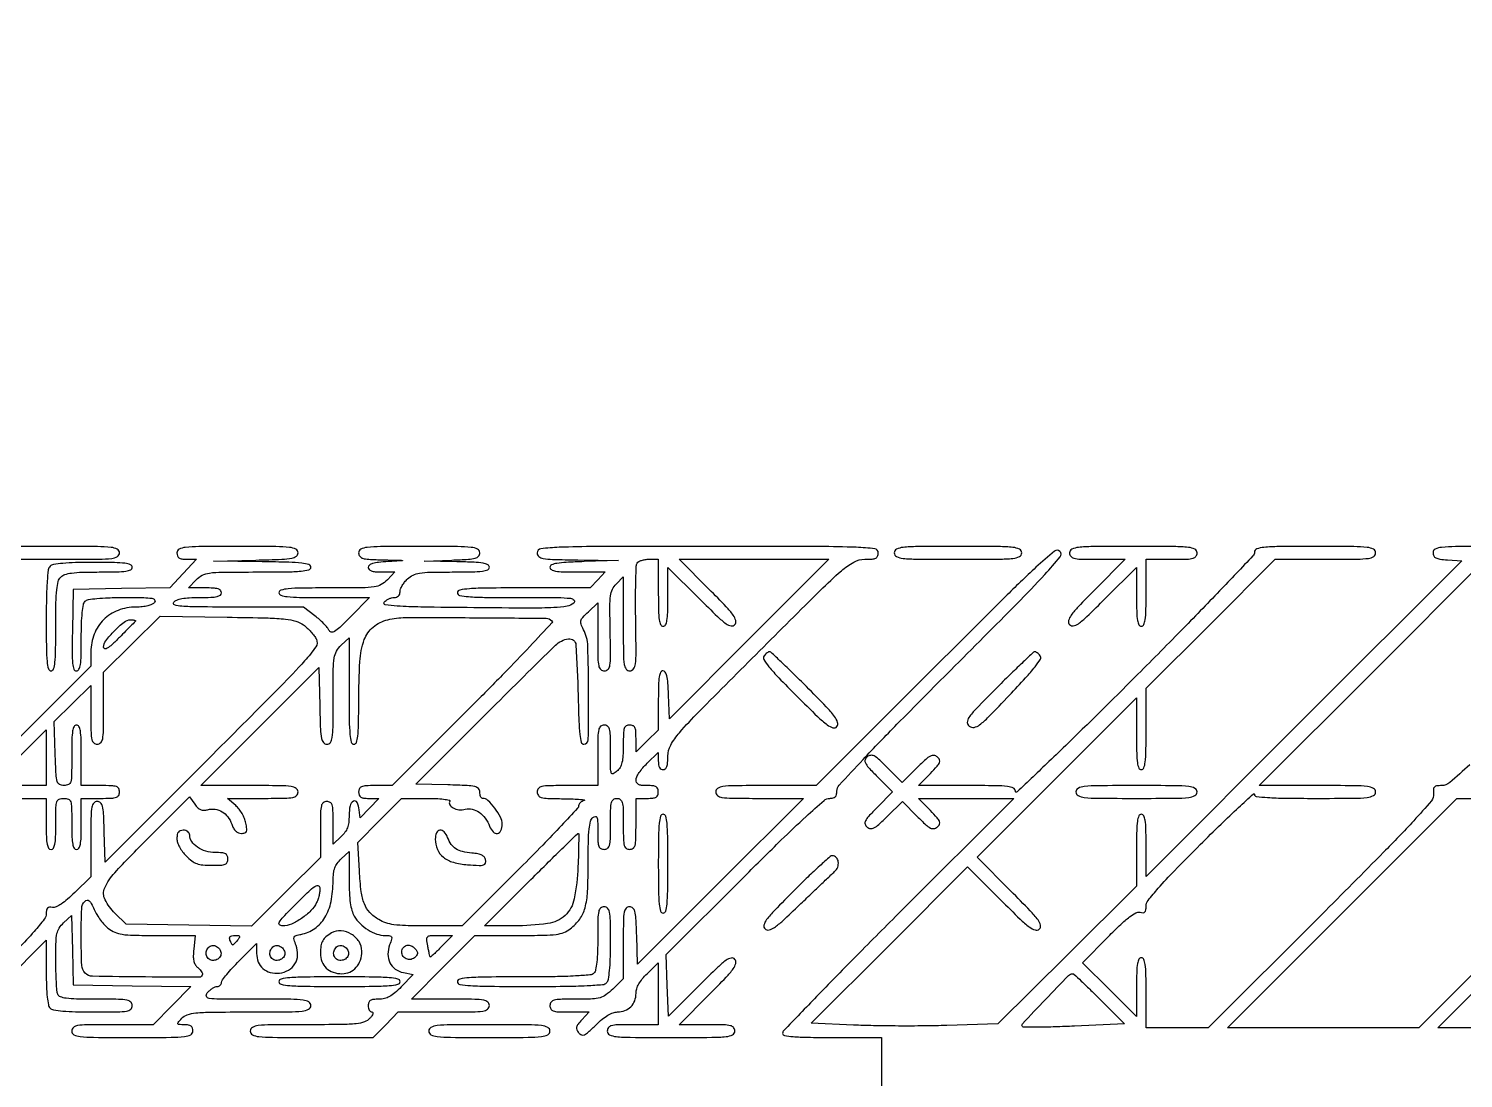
# Model space of a CAD drawing. Extents: x 0 to 1066, y 0 to 761.
# Drawn here: x 342.16 to 380.23, y 283.09 to 310.94 of the extents above; entities that cross this region are included whole.
import ezdxf

# ---------------------------------------------------------------- set-up
doc = ezdxf.new("R2010")
doc.units = 0
doc.header["$MEASUREMENT"] = 0

msp = doc.modelspace()

# ---------------------------------------------------------------- linework, layer by layer
for points in [[(183.390323, 95.266879, 0.000001), (192.989143, 95.254457, 0.000118)], [(352.558836, 95.240684, -0.000004), (375.624384, 95.211821, -0.198594)], [(479.458836, 95.240684, -0.000004), (502.524384, 95.211821, -0.198594)], [(733.258836, 95.240684, -0.000004), (756.324384, 95.211821, -0.198594)], [(289.192229, 95.24091, -0.000004), (312.172908, 95.212432, -0.198597)], [(393.551703, 95.267421, -0.000028), (416.092229, 95.24091, -0.000004), (439.072908, 95.212432, -0.198597)], [(542.992229, 95.24091, -0.000004), (565.972908, 95.212432, -0.198597)], [(606.442229, 95.24091, -0.000004), (629.422908, 95.212432, -0.198597)], [(669.892229, 95.24091, -0.000004), (692.872908, 95.212432, -0.198597)], [(375.823742, 112.056445, -0.000003), (375.794083, 98.149601, -0.198357)], [(346.563902, 371.425418, 0.00004), (306.862038, 371.429101, 0.000546)], [(385.374656, 281.053576, 0.000057), (417.31065, 281.062285)], [(151.90136, 126.727696, 0.000007), (163.955628, 114.675766, 0.000012), (174.108223, 104.525945)], [(247.69479, 97.969724, -0.000011), (217.15153, 97.968336, -0.000022), (186.984277, 97.968962, -0.015973)], [(341.528498, 285.650679), (342.63, 286.749259), (342.63, 285.900249, 0.008404), (342.636241, 285.528952, 0.018198), (342.656208, 285.244209, 0.019064), (342.686645, 285.035077, 0.151838), (342.73152, 284.94972, 0.159118), (342.823098, 284.903224, 0.016392), (343.066851, 284.873477, 0.015851), (343.406745, 284.854097, 0.006315), (343.87362, 284.8482, 0.002889), (344.522291, 284.851948, 0.037426), (344.762978, 284.872789, 0.140421), (344.871879, 284.924086, 0.216168), (344.9142, 285.0174, 0.20511), (344.874417, 285.110299, 0.148018), (344.772569, 285.161737, 0.040258), (344.547838, 285.182766, 0.003208), (343.950351, 285.1866, -0.004694), (343.429152, 285.191493, -0.028078), (343.158429, 285.211813, -0.058774), (343.004821, 285.250786, -0.212751), (342.935151, 285.320419, -0.071664), (342.914933, 285.40944, -0.006058), (342.898884, 285.644651, -0.007942), (342.887549, 285.926994, -0.006061), (342.8838, 286.236272, -0.006249), (342.889672, 286.706096, -0.046304), (342.915887, 286.928109, -0.090612), (342.976338, 287.074834, -0.061344), (343.092317, 287.214197), (343.300833, 287.410089), (343.324967, 286.488694), (343.3491, 285.5673), (344.9096, 285.544178), (346.4701, 285.521055), (345.969748, 285.015428), (345.469397, 284.5098), (344.388098, 284.5098, 0.002743), (343.712262, 284.506092, 0.036077), (343.463112, 284.48534, 0.136497), (343.350432, 284.434134, 0.221767), (343.3068, 284.3406, 0.279234), (343.365189, 284.244201, 0.094461), (343.528875, 284.194776, 0.024577), (343.887209, 284.174784, 0.001648), (344.9142, 284.1714, 0.001648), (345.941191, 284.174784, 0.024577), (346.299525, 284.194776, 0.094461), (346.463211, 284.244201, 0.279234), (346.5216, 284.3406, 0.077306), (346.509106, 284.420926, 0.155377), (346.472374, 284.472718, 0.122462), (346.405332, 284.501213, 0.039568), (346.296988, 284.5098, -0.009647), (346.151704, 284.512603, -0.290928), (346.122973, 284.532464, -0.28175), (346.128247, 284.567479, -0.0092), (346.2255, 284.679, -0.129175), (346.372132, 284.774714, -0.05684), (346.600578, 284.822885, -0.021494), (347.012784, 284.844041, -0.002075), (348.015212, 284.8482, 0.001611), (349.061691, 284.851573, 0.024148), (349.426076, 284.871537, 0.0926), (349.592704, 284.920842, 0.281725), (349.6518, 285.0174, 0.264795), (349.597384, 285.112947, 0.105216), (349.449236, 285.162984, 0.02715), (349.123274, 285.183146, 0.001872), (348.200488, 285.1866, -0.001355), (347.229295, 285.189232, -0.031056), (346.951952, 285.207984, -0.289243), (346.882968, 285.265236, -0.26884), (346.9023, 285.3558, -0.033439), (346.969291, 285.420549, -0.034148), (347.043869, 285.475298, -0.036283), (347.114954, 285.513438, -0.105367), (347.169212, 285.525, 0.094408), (347.212646, 285.533275, 0.096736), (347.249575, 285.556913, 0.098957), (347.274294, 285.592186, 0.10387), (347.283, 285.63364, -0.161273), (347.304074, 285.697277, -0.011654), (347.419682, 285.845351, -0.015378), (347.570058, 286.017863, -0.010987), (347.7483, 286.2018), (348.2136, 286.66132), (348.2136, 286.402372, 0.093857), (348.257103, 286.172664, 0.120858), (348.380632, 285.997745, 0.117714), (348.573955, 285.896849, 0.085981), (348.816397, 285.8786, 0.10696), (349.058878, 285.956144, 0.12711), (349.230025, 286.123934, 0.125107), (349.300136, 286.355897, 0.10173), (349.259115, 286.613094, -0.018712), (349.20842, 286.764295, -0.177997), (349.212858, 286.831213, -0.213704), (349.259078, 286.872677, -0.028189), (349.38964, 286.906538, 0.104158), (349.753974, 287.062712, 0.104333), (350.024118, 287.352488, 0.08617), (350.188687, 287.776132, 0.049386), (350.243528, 288.323203, -0.025483), (350.254086, 288.525374, -0.061092), (350.28754, 288.671433, -0.071241), (350.351366, 288.791258, -0.046266), (350.4555, 288.909), (350.667, 289.107694), (350.667, 288.36575, 0.010387), (350.674471, 288.00617, 0.02482), (350.698771, 287.740385, 0.033518), (350.741029, 287.53998, 0.064774), (350.805367, 287.38957, 0.065859), (350.959788, 287.192679, 0.054157), (351.169987, 287.027524, 0.055765), (351.402933, 286.916047, 0.083928), (351.624454, 286.8786, -0.027043), (351.749623, 286.871825, -0.259604), (351.791636, 286.842076, -0.189707), (351.795841, 286.783539, -0.014418), (351.743155, 286.630763, 0.089189), (351.696883, 286.380764, 0.117036), (351.749167, 286.155335, 0.123245), (351.894008, 285.98551, 0.105888), (352.10999, 285.892052), (352.37045, 285.83996), (352.051456, 285.51328, -0.021738), (351.882053, 285.354248, -0.052629), (351.741059, 285.256708, -0.066651), (351.604906, 285.204379, -0.058524), (351.453531, 285.1866, 0.025353), (351.310341, 285.179335, 0.111425), (351.230616, 285.15262, 0.173301), (351.188978, 285.101376, 0.084991), (351.1746, 285.0174, 0.055806), (351.181846, 284.952678, 0.075321), (351.203303, 284.897902, 0.094655), (351.235033, 284.861169, 0.16898), (351.272312, 284.8482, -0.292217), (351.295986, 284.833073, -0.189749), (351.297949, 284.799582, -0.076475), (351.270543, 284.745516, -0.02845), (351.2169, 284.679, -0.124476), (351.074196, 284.583957, -0.059688), (350.858002, 284.535466, -0.023022), (350.472275, 284.514086, -0.002334), (349.554088, 284.5098, 0.001781), (348.592331, 284.506374, 0.026127), (348.254261, 284.48628, 0.101032), (348.10034, 284.436466, 0.270423), (348.0444, 284.3406, 0.281383), (348.103398, 284.244064, 0.092856), (348.269616, 284.194742, 0.024207), (348.633161, 284.174774, 0.001616), (349.676931, 284.1714), (351.309461, 284.1714), (351.6399, 284.5098), (351.970339, 284.8482), (353.179869, 284.8482, 0.002365), (353.941273, 284.851801, 0.032393), (354.217059, 284.872309, 0.124726), (354.341803, 284.923172, 0.238226), (354.3894, 285.0174, 0.215353), (354.347269, 285.110683, 0.140988), (354.238905, 285.161992, 0.037627), (353.999427, 285.182846, 0.002911), (353.354637, 285.1866), (352.319874, 285.1866), (353.1627, 286.0326), (354.005526, 286.8786), (355.158954, 286.8786, 0.003859), (355.837475, 286.883837, 0.028025), (356.162504, 286.907108, 0.059906), (356.367056, 286.958724, 0.075058), (356.536981, 287.05527, 0.068506), (356.78681, 287.314215, 0.091829), (356.927689, 287.6077, 0.054962), (356.994718, 288.037862, 0.011192), (357.012, 288.80984, -0.004683), (357.017309, 289.376751, -0.021683), (357.037641, 289.703786, -0.036485), (357.07423, 289.906719, -0.157982), (357.1389, 290.0088, -0.138007), (357.203416, 290.037491, -0.360739), (357.24369, 290.012895, -0.076211), (357.262295, 289.909473, -0.006466), (357.2658, 289.638459, 0.009431), (357.270941, 289.36594, 0.076155), (357.294473, 289.243407, 0.189645), (357.345673, 289.184629, 0.120417), (357.435, 289.1628, 0.157888), (357.526216, 289.19234, 0.176663), (357.577763, 289.26855, 0.055952), (357.599853, 289.433422, 0.005351), (357.6042, 289.8396, -0.005351), (357.608547, 290.245778, -0.055952), (357.630638, 290.41065, -0.176663), (357.682184, 290.48686, -0.157888), (357.7734, 290.5164, -0.157888), (357.864616, 290.48686, -0.176663), (357.916163, 290.41065, -0.055952), (357.938253, 290.245778, -0.005351), (357.9426, 289.8396, 0.005351), (357.946947, 289.433422, 0.055952), (357.969038, 289.26855, 0.176663), (358.020584, 289.19234, 0.157888), (358.1118, 289.1628, 0.157888), (358.203016, 289.19234, 0.176663), (358.254563, 289.26855, 0.055952), (358.276653, 289.433422, 0.005351), (358.281, 289.8396), (358.281, 290.5164), (358.5771, 290.5164, 0.022514), (358.731434, 290.523353, 0.10769), (358.815038, 290.549636, 0.177212), (358.858201, 290.600792, 0.087745), (358.8732, 290.6856, 0.087745), (358.858201, 290.770408, 0.177212), (358.815038, 290.821564, 0.10769), (358.731434, 290.847847, 0.022514), (358.5771, 290.8548, -0.023376), (358.429045, 290.861726, -0.095889), (358.343188, 290.88685, -0.164219), (358.297575, 290.933947, -0.111421), (358.281, 291.007404, -0.120197), (358.299854, 291.084699, -0.028577), (358.367979, 291.199485, -0.027769), (358.46376, 291.325926, -0.024306), (358.5771, 291.447), (358.8732, 291.733991), (358.8732, 291.505896, 0.040922), (358.881191, 291.408416, 0.086239), (358.906117, 291.336966, 0.122416), (358.946575, 291.293652, 0.144966), (359.0001, 291.2778, 0.182808), (359.058593, 291.299925, 0.127874), (359.098397, 291.358966, 0.066536), (359.120709, 291.465776, 0.018268), (359.127, 291.637897, -0.12674), (359.201553, 291.92729, -0.05318), (359.433862, 292.259298, -0.016226), (359.951536, 292.815831, -0.000983), (361.559788, 294.429697, -0.000987), (363.172205, 296.035047, -0.016166), (363.730145, 296.553675, -0.052733), (364.062787, 296.786759, -0.127136), (364.351588, 296.8614, 0.01556), (364.547077, 296.867485, 0.094829), (364.644573, 296.892518, 0.18639), (364.69326, 296.943555, 0.098637), (364.7106, 297.0306, 0.379306), (364.614547, 297.139, 0.020821), (364.123688, 297.177859, 0.008841), (363.16078, 297.196817, 0.000501), (360.1845, 297.1998, 0.000501), (357.20822, 297.196817, 0.008841), (356.245313, 297.177859, 0.020821), (355.754453, 297.139, 0.379306), (355.6584, 297.0306, 0.222067), (355.702313, 296.936602, 0.131985), (355.816627, 296.883584, 0.035952), (356.067791, 296.8584, 0.002852), (356.73705, 296.843433), (357.8157, 296.825465), (356.90625, 296.79827, 0.005125), (356.43105, 296.779184, 0.028605), (356.17766, 296.751817, 0.060044), (356.039175, 296.711285, 0.300082), (355.9968, 296.647038, 0.276445), (356.033884, 296.585091, 0.081308), (356.14308, 296.547725, 0.035475), (356.347831, 296.5279, 0.0064), (356.730647, 296.523), (357.464494, 296.523), (357.2658, 296.3115), (357.067106, 296.1), (355.305253, 296.1, 0.002083), (354.32087, 296.095898, 0.015894), (353.858192, 296.077327, 0.029213), (353.601814, 296.043727, 0.359958), (353.5434, 295.9731, 0.353972), (353.600024, 295.903138, 0.033033), (353.835583, 295.869, 0.017183), (354.264034, 295.850345, 0.002288), (355.1696, 295.8462, -0.001386), (356.204682, 295.843331, -0.023895), (356.542611, 295.825295, -0.201357), (356.635481, 295.77474, -0.39939), (356.62895, 295.69815, -0.142604), (356.451229, 295.613946, -0.028179), (356.096857, 295.577378, -0.012777), (355.462485, 295.564099, -0.001347), (353.980258, 295.574945, -0.001314), (352.567419, 295.592802, -0.011718), (351.946478, 295.616845, -0.025439), (351.626732, 295.653132, -0.579103), (351.600667, 295.722995, -0.065013), (351.651474, 295.77016, -0.044401), (351.719541, 295.810009, -0.044454), (351.793445, 295.837158, -0.065895), (351.861759, 295.8462, 0.081719), (351.927038, 295.856941, 0.111773), (351.977699, 295.887916, 0.113732), (352.0095, 295.937214, 0.086822), (352.0206, 296.000653, -0.093821), (352.034267, 296.072846, -0.037607), (352.078117, 296.16377, -0.035541), (352.141477, 296.257263, -0.037508), (352.216403, 296.339053, -0.077511), (352.363946, 296.439879, -0.0728), (352.538375, 296.493726, -0.03397), (352.815445, 296.517658, -0.004563), (353.400803, 296.523, 0.004214), (353.93612, 296.527511, 0.02771), (354.203484, 296.546865, 0.064426), (354.344965, 296.583948, 0.305446), (354.3894, 296.6499, 0.288797), (354.348158, 296.715348, 0.070445), (354.220826, 296.755513, 0.031005), (353.981981, 296.780177, 0.005213), (353.52225, 296.794197), (352.6551, 296.811593), (353.39535, 296.83979, 0.005141), (353.832742, 296.860957, 0.049491), (354.016487, 296.890146, 0.152943), (354.102422, 296.94402, 0.178688), (354.1356, 297.033894, 0.285568), (354.076929, 297.128243, 0.089056), (353.909536, 297.176467, 0.024032), (353.546741, 297.196367, 0.001685), (352.5282, 297.1998, 0.001648), (351.501209, 297.196416, 0.024577), (351.142875, 297.176424, 0.094461), (350.979189, 297.126999, 0.279234), (350.9208, 297.0306, 0.156247), (350.950029, 296.939348, 0.170396), (351.025944, 296.88592, 0.056874), (351.188563, 296.859327, 0.005903), (351.57645, 296.845099, -0.000205), (352.046179, 296.833228, -0.081284), (352.078824, 296.827021, -0.814123), (352.077841, 296.820331, -0.000393), (351.70335, 296.798762, 0.011433), (351.447394, 296.778343, 0.044784), (351.291941, 296.748126, 0.087667), (351.204796, 296.705342, 0.239299), (351.1746, 296.645863, 0.191782), (351.196794, 296.59013, 0.120088), (351.256542, 296.551508, 0.064515), (351.362482, 296.529375, 0.01928), (351.527747, 296.523), (351.880894, 296.523), (351.6822, 296.3115, -0.081511), (351.52151, 296.188339, -0.088879), (351.334558, 296.12763, -0.031784), (351.01453, 296.104177, -0.002401), (350.144653, 296.1, 0.002887), (349.406004, 296.095735, 0.020741), (349.050092, 296.076845, 0.043791), (348.857833, 296.041457, 0.337294), (348.8058, 295.9731, 0.326818), (348.855189, 295.90561, 0.05059), (349.027434, 295.869581, 0.022989), (349.348998, 295.850543, 0.003292), (350.008702, 295.8462), (351.211603, 295.8462), (350.706869, 295.336143, -0.005952), (350.42007, 295.053139, -0.051916), (350.279251, 294.943148, -0.191734), (350.194531, 294.927689, -0.239266), (350.13256, 294.976593, 0.066664), (350.086048, 295.049777, 0.018306), (349.994176, 295.15123, 0.018161), (349.880578, 295.25963, 0.018042), (349.759169, 295.35975), (349.455354, 295.5924), (347.682018, 295.5924, -0.001738), (346.655866, 295.595966, -0.017247), (346.225602, 295.613807, -0.058466), (346.033892, 295.65122, -0.531459), (346.014, 295.7193, -0.126645), (346.095046, 295.777912, -0.047926), (346.230436, 295.816609, -0.033256), (346.425427, 295.839355, -0.01241), (346.701159, 295.8462, 0.008674), (347.000848, 295.851399, 0.045042), (347.164876, 295.871963, 0.10461), (347.251472, 295.910967, 0.239195), (347.283, 295.9731, 0.204243), (347.257391, 296.033177, 0.121277), (347.188892, 296.072719, 0.057275), (347.061882, 296.094225, 0.013328), (346.845253, 296.1), (346.407506, 296.1), (346.6062, 296.3115, -0.084606), (346.769528, 296.435096, -0.087557), (346.962664, 296.495755, -0.030249), (347.297511, 296.518954, -0.002173), (348.228347, 296.523, 0.002681), (349.016133, 296.527224, 0.01955), (349.393408, 296.546036, 0.040174), (349.598287, 296.58104, 0.34288), (349.6518, 296.6499, 0.33188), (349.600678, 296.718436, 0.044234), (349.412546, 296.756693, 0.021358), (349.066398, 296.780788, 0.003117), (348.36165, 296.795274), (347.0715, 296.813748), (348.19245, 296.84003, 0.002792), (348.883383, 296.860089, 0.033993), (349.146734, 296.887195, 0.12182), (349.267651, 296.940177, 0.232925), (349.3134, 297.033056, 0.283959), (349.254796, 297.127926, 0.090427), (349.088366, 297.176456, 0.02417), (348.726716, 297.196379, 0.001676), (347.706, 297.1998, 0.001648), (346.679009, 297.196416, 0.024577), (346.320675, 297.176424, 0.094461), (346.156989, 297.126999, 0.279234), (346.0986, 297.0306, 0.081883), (346.112253, 296.947791, 0.167633), (346.152057, 296.896396, 0.115851), (346.227086, 296.869096, 0.029582), (346.357058, 296.8614), (346.615516, 296.8614), (346.260701, 296.48284), (345.905886, 296.10428), (344.627493, 296.08099), (343.3491, 296.0577), (343.325422, 294.97905, 0.003511), (343.31645, 294.378016, 0.026414), (343.329217, 294.093945, 0.06624), (343.363616, 293.94704, 0.311664), (343.431172, 293.9004, 0.284297), (343.497771, 293.941597, 0.079011), (343.536309, 294.063944, 0.032013), (343.556008, 294.299463, 0.004861), (343.5606, 294.77178, -0.008097), (343.566794, 295.154209, -0.017898), (343.586678, 295.445401, -0.018744), (343.617028, 295.658523, -0.152787), (343.66212, 295.74468, -0.154912), (343.750077, 295.79025, -0.017994), (343.972651, 295.820403, -0.017218), (344.279014, 295.84011, -0.007451), (344.687679, 295.8462, -0.003322), (345.219868, 295.842664, -0.035136), (345.436151, 295.824556, -0.191281), (345.507404, 295.782638, -0.351981), (345.5064, 295.7193, -0.111515), (345.437208, 295.666046, -0.04571), (345.324938, 295.626017, -0.03806), (345.180164, 295.600412, -0.024391), (345.009591, 295.591843, 0.090966), (344.537626, 295.504566, 0.104551), (344.15311, 295.256672, 0.105062), (343.903116, 294.875483, 0.092674), (343.814957, 294.407719), (343.8144, 294.026738), (339.055372, 289.268269, -0.000636)], [(341.572065, 296.8614), (343.073933, 296.8614, 0.001793), (344.030468, 296.86483, 0.02626), (344.366917, 296.884933, 0.101581), (344.520062, 296.934776, 0.269686), (344.5758, 297.0306, 0.281081), (344.516887, 297.127117, 0.093081), (344.351028, 297.176453, 0.024258), (343.988221, 297.196424, 0.001621), (342.946827, 297.1998), (341.317854, 297.1998)], [(362.425596, 281.084063, 0.000042), (371.51622, 281.065802, 0.000521)], [(381.0384, 297.1998, 0.001701), (380.023376, 297.196346, 0.023809), (379.658735, 297.176485, 0.086871), (379.489771, 297.128751, 0.288139), (379.431, 297.035235, 0.115751), (379.450688, 296.95133, 0.163279), (379.50454, 296.897398, 0.083171), (379.610745, 296.864954, 0.015775), (379.812852, 296.844885), (380.194703, 296.8191), (376.005852, 292.63172), (371.817, 288.444341), (371.817, 289.26887, 0.005342), (371.812297, 289.709038, 0.032847), (371.792595, 289.934828, 0.0783), (371.754698, 290.053549, 0.283641), (371.6901, 290.0934, 0.30111), (371.624431, 290.04991, 0.067212), (371.587168, 289.913505, 0.0287), (371.567748, 289.655288, 0.004421), (371.5632, 289.140929), (371.5632, 288.188458), (369.72315, 286.358748), (367.8831, 284.529037), (366.5295, 284.488668, -0.005153), (365.929465, 284.476961, -0.003465), (365.243895, 284.475403, -0.00349), (364.580254, 284.483126, -0.006901), (364.053773, 284.5002), (362.931646, 284.5521), (365.00509, 286.62372), (367.078534, 288.69534), (367.962187, 287.814695, 0.003741), (368.472058, 287.314105, 0.031118), (368.718298, 287.103942, 0.085803), (368.871127, 287.025711, 0.253919), (368.982953, 287.047844, 0.286633), (369.016259, 287.148425, 0.101387), (368.948681, 287.291744, 0.031889), (368.742982, 287.532787, 0.00341), (368.227006, 288.057476), (367.333946, 288.953315), (369.448573, 291.066673), (371.5632, 293.180031), (371.5632, 292.228915, 0.004429), (371.567749, 291.715343, 0.028739), (371.587172, 291.457469, 0.06732), (371.624442, 291.321254, 0.300942), (371.6901, 291.2778, 0.315345), (371.756732, 291.324464, 0.058033), (371.793364, 291.478854, 0.025494), (371.812569, 291.7692, 0.003768), (371.817, 292.357224), (371.817, 293.436648), (373.530906, 295.149024), (375.244811, 296.8614), (376.576506, 296.8614, 0.002088), (377.419444, 296.86492, 0.029515), (377.720588, 296.885237, 0.114423), (377.857053, 296.935706, 0.252337), (377.9082, 297.0306, 0.279234), (377.849811, 297.126999, 0.094461), (377.686125, 297.176424, 0.024577), (377.327791, 297.196416, 0.001648), (376.3008, 297.1998, 0.001927), (375.33301, 297.196071, 0.021037), (374.944178, 297.176701, 0.06116), (374.752485, 297.135039, 0.318723), (374.693334, 297.05175, -0.192172), (374.652988, 296.950782, -0.000717), (373.76543, 296.019396, -0.003537), (372.742276, 294.963844, -0.002162), (371.520834, 293.732131, -0.001957), (370.250005, 292.471556, -0.003978), (369.239269, 291.4925, -0.000994), (368.392683, 290.688611, -0.658154), (368.3484, 290.707681, 0.293734), (368.296494, 290.788413, 0.07869), (368.142349, 290.831231, 0.025925), (367.825773, 290.8509, 0.002554), (367.062231, 290.8548), (365.776061, 290.8548), (366.093227, 291.179607, 0.009491), (366.274059, 291.371969, 0.085313), (366.335817, 291.469321, 0.215269), (366.333707, 291.542178, 0.106662), (366.275403, 291.616447, 0.140369), (366.186139, 291.655648, 0.156176), (366.093746, 291.639317, 0.064231), (365.968846, 291.551446, 0.009112), (365.740754, 291.334829), (365.341094, 290.941179), (364.946536, 291.335738, 0.00903), (364.719928, 291.554305, 0.065624), (364.596983, 291.641747, 0.160658), (364.505402, 291.657332, 0.136512), (364.415515, 291.617043, 0.139618), (364.361563, 291.538288, 0.201391), (364.367751, 291.455142, 0.069218), (364.450328, 291.336981, 0.007413), (364.681996, 291.094695), (365.084939, 290.6856), (364.681996, 290.276505, 0.007498), (364.451408, 290.035266, 0.068537), (364.368308, 289.916613, 0.198858), (364.361503, 289.833323, 0.142705), (364.41442, 289.755066, 0.139459), (364.503904, 289.715577, 0.156899), (364.596261, 289.731697, 0.06445), (364.721019, 289.819409, 0.009081), (364.949446, 290.036371), (365.349106, 290.430021), (365.743664, 290.035462, 0.00906), (365.969945, 289.817236, 0.065405), (366.09303, 289.729637, 0.159946), (366.184643, 289.713844, 0.137412), (366.274308, 289.753845, 0.104065), (366.333674, 289.828672, 0.217206), (366.336261, 289.901438, 0.086144), (366.274912, 289.998406, 0.009385), (366.093227, 290.191593), (365.776061, 290.5164), (367.041081, 290.516072), (368.3061, 290.515743), (365.23935, 287.451764, 0.001653), (364.063601, 286.269285, 0.002684), (363.073458, 285.256047, 0.00041), (362.20247, 284.353639, 0.194099), (362.1726, 284.279592, 0.364497), (362.219453, 284.223861, 0.022591), (362.45009, 284.194295, 0.017001), (362.826105, 284.176111, 0.003581), (363.4839, 284.1714), (364.7952, 284.1714), (364.7952, 282.7332)], [(380.405333, 291.407081, -0.010347), (379.873035, 290.933995, -0.178325), (379.658042, 290.8548, 0.029368), (379.52763, 290.847133, 0.167947), (379.466115, 290.817401, 0.191365), (379.440543, 290.758502, 0.039951), (379.446096, 290.64386, -0.21205), (379.3881, 290.449265, -0.009807), (378.918557, 289.921592, -0.008378), (378.119597, 289.08692, -0.001233), (376.470447, 287.42906), (373.467594, 284.4252), (372.642297, 284.4252), (371.817, 284.4252), (371.817, 285.3558, 0.004556), (371.812429, 285.857472, 0.029335), (371.792966, 286.11015, 0.06897), (371.755593, 286.243499, 0.298365), (371.6901, 286.2864, 0.276802), (371.625897, 286.247908, 0.08256), (371.587788, 286.135136, 0.03455), (371.567969, 285.920475, 0.005748), (371.5632, 285.505718), (371.5632, 284.725036), (370.84405, 285.44045), (370.124899, 286.155865), (370.810799, 286.845346, -0.007737), (371.144746, 287.170807, -0.025942), (371.377337, 287.368785, -0.037843), (371.546957, 287.479348, -0.191747), (371.656849, 287.492946, 0.062029), (371.73555, 287.482507, 0.20027), (371.783414, 287.502032, 0.160994), (371.809619, 287.553759, 0.037432), (371.817, 287.652216, -0.167688), (371.869669, 287.804845, -0.014033), (372.140394, 288.13111, -0.012761), (372.566386, 288.591865, -0.003578), (373.2552, 289.2897, -0.003424), (373.806882, 289.83317, -0.006038), (374.270929, 290.273321, -0.00207), (374.663988, 290.634213, -0.651394), (374.6934, 290.621217, 0.379199), (374.74172, 290.566665, 0.013974), (375.038892, 290.538929, 0.013345), (375.50306, 290.521083, 0.002935), (376.3008, 290.5164, 0.001648), (377.327791, 290.519784, 0.024577), (377.686125, 290.539776, 0.094461), (377.849811, 290.589201, 0.279234), (377.9082, 290.6856, 0.273557), (377.851399, 290.781651, 0.098698), (377.694112, 290.831332, 0.025569), (377.349029, 290.851389, 0.001733), (376.364697, 290.8548), (374.821194, 290.8548), (377.8236, 293.8581), (380.826006, 296.8614)], [(341.9955, 290.5164), (342.63, 290.5164), (342.63, 289.8396, 0.006994), (342.63496, 289.485, 0.039364), (342.655116, 289.29675, 0.093584), (342.69371, 289.197823, 0.258593), (342.7569, 289.1628, 0.258593), (342.82009, 289.197823, 0.093584), (342.858684, 289.29675, 0.039364), (342.87884, 289.485, 0.006994), (342.8838, 289.8396, -0.004478), (342.887748, 290.280391, -0.071364), (342.911559, 290.42757, -0.227396), (342.972747, 290.493241, -0.093656), (343.0953, 290.5164, -0.093656), (343.217853, 290.493241, -0.227396), (343.279041, 290.42757, -0.071364), (343.302852, 290.280391, -0.004478), (343.3068, 289.8396, 0.006994), (343.31176, 289.485, 0.039364), (343.331916, 289.29675, 0.093584), (343.37051, 289.197823, 0.258593), (343.4337, 289.1628, 0.258593), (343.49689, 289.197823, 0.093584), (343.535484, 289.29675, 0.039364), (343.55564, 289.485, 0.006994), (343.5606, 289.8396), (343.5606, 290.5164), (344.0682, 290.5164, 0.008455), (344.361898, 290.521367, 0.072107), (344.4912, 290.5446, 0.188641), (344.552732, 290.595868, 0.12648), (344.5758, 290.6856, 0.12648), (344.552732, 290.775332, 0.188641), (344.4912, 290.8266, 0.072107), (344.361898, 290.849833, 0.008455), (344.0682, 290.8548), (343.5606, 290.8548), (343.5606, 291.6585, 0.005528), (343.555867, 292.086595, 0.033635), (343.536111, 292.3071, 0.080293), (343.498112, 292.422987, 0.280451), (343.4337, 292.4622, 0.280451), (343.369288, 292.422987, 0.080293), (343.331289, 292.3071, 0.033635), (343.311533, 292.086595, 0.005528), (343.3068, 291.6585, -0.003484), (343.303121, 291.130438, -0.059279), (343.280232, 290.958513, -0.216713), (343.219423, 290.882945, -0.117124), (343.100919, 290.8548, -0.126032), (342.982198, 290.885208, -0.203175), (342.918481, 290.965895, -0.05564), (342.889534, 291.149514, -0.003417), (342.868269, 291.70359), (342.8415, 292.55238), (343.32795, 293.033392), (343.8144, 293.514403), (343.8144, 292.734502, 0.004332), (343.818514, 292.259652, 0.049117), (343.840139, 292.073238, 0.166711), (343.891732, 291.987947, 0.175878), (343.9836, 291.9546, 0.20357), (344.076443, 291.994034, 0.149058), (344.127897, 292.094939, 0.040671), (344.148954, 292.31752, 0.003256), (344.1528, 292.908114), (344.1528, 293.861628), (344.901023, 294.606384), (345.649246, 295.351141), (347.433059, 295.32372, -0.002074), (348.515613, 295.302588, -0.019313), (348.981942, 295.273504, -0.047194), (349.254535, 295.2196, -0.087632), (349.455486, 295.118945, -0.028688), (349.554452, 295.03617, -0.02109), (349.654507, 294.933955, -0.021441), (349.741193, 294.828854, -0.043701), (349.797931, 294.738245, -0.27697), (349.78421, 294.537628, -0.030913), (349.487408, 294.163373, -0.012331), (348.855349, 293.494295, -0.000879), (347.048431, 291.680045), (344.1951, 288.825191), (344.170886, 289.628495, 0.004491), (344.152088, 290.108828, 0.046175), (344.124324, 290.305303, 0.149515), (344.070953, 290.396498, 0.188296), (343.980536, 290.4318, 0.216602), (343.889487, 290.390416, 0.139007), (343.839074, 290.283698, 0.03817), (343.818237, 290.049612, 0.003119), (343.8144, 289.43457), (343.8144, 288.437339), (343.387649, 288.01752, -0.015925), (343.194111, 287.83889, -0.031813), (343.028346, 287.712897, -0.039847), (342.891937, 287.637193, -0.147464), (342.795449, 287.624168, 0.065689), (342.716414, 287.626337, 0.174256), (342.666245, 287.602177, 0.150181), (342.63839, 287.54852, 0.045203), (342.63, 287.455902, -0.168444), (342.579634, 287.310641, -0.012801), (342.310231, 286.986284, -0.012585), (341.89774, 286.538038, -0.003915)], [(338.737819, 288.443355), (342.63, 292.33461), (342.63, 291.594705), (342.63, 290.8548), (341.9955, 290.8548, 0.005909)], [(382.0959, 287.4708), (379.051181, 284.4252), (376.513181, 284.4252), (373.975181, 284.4252), (377.0199, 287.4708), (380.064619, 290.5164), (381.355209, 290.5164, 0.002174)]]:
    msp.add_lwpolyline(points, format="xyb")
for points in [[(409.06215, 749.15415), (40.8618, 749.132981), (40.8618, 380.65769), (40.8618, 12.1824), (501.2973, 12.1824), (961.7328, 12.1824), (961.7328, 380.646631), (961.7328, 749.110861), (961.41555, 749.1633, 0.040886), (961.153339, 749.184871, 0.000002), (934.190609, 749.194398, 0.000089), (904.448031, 749.199508, 0.000054), (869.1804, 749.195529, -0.000029), (813.61687, 749.186499, -0.000004), (696.10453, 749.175037, -0.000004), (556.774728, 749.163736, -0.000004)], [(366.232101, 294.026001), (363.061746, 290.8548), (361.728873, 290.8548, 0.002085), (360.885148, 290.851281, 0.02949), (360.583759, 290.830965, 0.114328), (360.44718, 290.7805, 0.252466), (360.396, 290.6856, 0.23241), (360.442175, 290.591626, 0.128921), (360.56248, 290.540628, 0.033651), (360.828528, 290.520037, 0.002491), (361.55864, 290.5164), (362.72128, 290.5164), (360.52229, 288.315813), (358.3233, 286.115225), (358.298975, 286.877613, 0.004863), (358.280104, 287.33076, 0.04837), (358.252092, 287.518631, 0.15287), (358.198673, 287.60614, 0.181799), (358.108625, 287.64, 0.210814), (358.017884, 287.599962, 0.142914), (357.967422, 287.497026, 0.03969), (357.946486, 287.271486, 0.003306), (357.9426, 286.683696), (357.9426, 285.727391), (357.663622, 285.456996, -0.03217), (357.477776, 285.298717, -0.092779), (357.326493, 285.224494, -0.059841), (357.123742, 285.193531, -0.008002), (356.690722, 285.1866, 0.005152), (356.273144, 285.182297, 0.054693), (356.10469, 285.160293, 0.175085), (356.026981, 285.108731, 0.160948), (355.9968, 285.0174, 0.129275), (356.020439, 284.9275, 0.187991), (356.083243, 284.876201, 0.070367), (356.215662, 284.853095, 0.008063), (356.519147, 284.8482), (357.041494, 284.8482), (356.84513, 284.63918, 0.020777), (356.743098, 284.521105, 0.106965), (356.705097, 284.444013, 0.165636), (356.710803, 284.375786, 0.070365), (356.759548, 284.296675, 0.121609), (356.834135, 284.2416, 0.208104), (356.910192, 284.242843, 0.078538), (357.014275, 284.311548, 0.008957), (357.219318, 284.505695, -0.021744), (357.385009, 284.654736, -0.037477), (357.536547, 284.761586, -0.046203), (357.672855, 284.826907, -0.088869), (357.791709, 284.8482, 0.091447), (357.987084, 284.884234, 0.107534), (358.14433, 284.987036, 0.106572), (358.245608, 285.146729, 0.088442), (358.281, 285.345247, -0.078185), (358.29968, 285.463981, -0.051812), (358.3555, 285.590456, -0.043392), (358.447909, 285.723836, -0.027105), (358.5771, 285.8634), (358.8732, 286.150391), (358.8732, 285.330096), (358.8732, 284.5098), (358.1964, 284.5098, 0.005351), (357.790222, 284.505453, 0.055952), (357.62535, 284.483363, 0.176663), (357.54914, 284.431816, 0.157888), (357.5196, 284.3406, 0.286287), (357.58001, 284.243741, 0.089188), (357.75225, 284.194665, 0.023375), (358.128125, 284.174752, 0.001547), (359.2116, 284.1714, 0.001547), (360.295075, 284.174752, 0.023375), (360.67095, 284.194665, 0.089188), (360.84319, 284.243741, 0.286287), (360.9036, 284.3406, 0.168797), (360.871763, 284.432218, 0.170811), (360.790128, 284.483805, 0.051653), (360.61234, 284.505601, 0.004693), (360.165021, 284.5098), (359.426442, 284.5098), (360.221825, 285.308505, 0.00417), (360.672797, 285.768977, 0.034256), (360.861505, 285.993863, 0.095739), (360.928074, 286.135717, 0.239582), (360.903547, 286.244164, 0.272065), (360.805771, 286.279501, 0.111959), (360.671487, 286.221542, 0.034581), (360.448163, 286.033599, 0.003701), (359.964563, 285.558895), (359.139243, 284.736671), (359.111971, 285.554836), (359.0847, 286.373), (361.158022, 288.4447, -0.002528), (362.135628, 289.411714, -0.008403), (362.792001, 290.033182, -0.006247), (363.269893, 290.459815, -0.181013), (363.421072, 290.5164, 0.057195), (363.510919, 290.526711, 0.140249), (363.568521, 290.558721, 0.140133), (363.600502, 290.616375, 0.057062), (363.6108, 290.706315, -0.187484), (363.672715, 290.865633, -0.003371), (364.3053, 291.547297, -0.005941), (365.205742, 292.482066, -0.001669), (366.633519, 293.919825, 0.001026), (368.38722, 295.681249, 0.009461), (369.131267, 296.460602, 0.013279), (369.536251, 296.925388, 0.386596), (369.529347, 297.07031, 0.388551), (369.383386, 297.076766, 0.012136), (368.895177, 296.647481, 0.009021), (368.078862, 295.866039, 0.000978)], [(365.1336, 297.0306, 0.286287), (365.19401, 296.933741, 0.089188), (365.36625, 296.884665, 0.023375), (365.742125, 296.864752, 0.001547), (366.8256, 296.8614, 0.001547), (367.909075, 296.864752, 0.023375), (368.28495, 296.884665, 0.089188), (368.45719, 296.933741, 0.286287), (368.5176, 297.0306, 0.286287), (368.45719, 297.127459, 0.089188), (368.28495, 297.176535, 0.023375), (367.909075, 297.196448, 0.001547), (366.8256, 297.1998, 0.001547), (365.742125, 297.196448, 0.023375), (365.36625, 297.176535, 0.089188), (365.19401, 297.127459, 0.286287)], [(369.7866, 297.0306, 0.168797), (369.818437, 296.938982, 0.170811), (369.900072, 296.887395, 0.051653), (370.07786, 296.865599, 0.004693), (370.525179, 296.8614), (371.263758, 296.8614), (370.468375, 296.062695, 0.00417), (370.017403, 295.602223, 0.034256), (369.828695, 295.377337, 0.095739), (369.762126, 295.235483, 0.239582), (369.786653, 295.127036, 0.273431), (369.884673, 295.091892, 0.110956), (370.019744, 295.150689, 0.034325), (370.24462, 295.340175, 0.003675), (370.731758, 295.818403), (371.5632, 296.646726), (371.5632, 295.865763, 0.005746), (371.567968, 295.450843, 0.034539), (371.587787, 295.23611, 0.082532), (371.625895, 295.123301, 0.276848), (371.6901, 295.0848, 0.292784), (371.755246, 295.126524, 0.072528), (371.792829, 295.254, 0.030643), (371.81238, 295.49596, 0.004841), (371.817, 295.9731), (371.817, 296.8614), (372.4938, 296.8614, 0.005351), (372.899978, 296.865747, 0.055952), (373.06485, 296.887837, 0.176663), (373.14106, 296.939384, 0.157888), (373.1706, 297.0306, 0.286287), (373.11019, 297.127459, 0.089188), (372.93795, 297.176535, 0.023375), (372.562075, 297.196448, 0.001547), (371.4786, 297.1998, 0.001547), (370.395125, 297.196448, 0.023375), (370.01925, 297.176535, 0.089188), (369.84701, 297.127459, 0.286287)], [(342.73152, 296.67528, 0.167375), (342.683223, 296.57624, 0.012894), (342.654363, 296.277348, 0.01311), (342.635549, 295.852489, 0.004509), (342.63, 295.23708, 0.002893), (342.634266, 294.499693, 0.020774), (342.653158, 294.14433, 0.04389), (342.688556, 293.952393, 0.337142), (342.7569, 293.9004, 0.3247), (342.824225, 293.949274, 0.051965), (342.860372, 294.117943, 0.023447), (342.879441, 294.433304, 0.003377), (342.8838, 295.078757, -0.004219), (342.889071, 295.703404, -0.021043), (342.909722, 296.053271, -0.037304), (342.948099, 296.269551, -0.134608), (343.016743, 296.390057, -0.121161), (343.125826, 296.456077, -0.043251), (343.304821, 296.495476, -0.026018), (343.580788, 296.517097, -0.006541), (344.031943, 296.523, 0.004884), (344.505578, 296.527627, 0.030839), (344.746007, 296.547192, 0.073054), (344.872648, 296.584805, 0.291956), (344.9142, 296.6499, 0.311278), (344.868464, 296.716246, 0.060664), (344.71962, 296.753071, 0.026397), (344.4391, 296.772336, 0.003947), (343.87362, 296.7768, 0.006315), (343.406745, 296.770903, 0.015851), (343.066851, 296.751523, 0.016392), (342.823098, 296.721776, 0.159118)], [(358.8732, 295.9731, 0.004841), (358.87782, 295.49596, 0.030643), (358.897371, 295.254, 0.072528), (358.934954, 295.126524, 0.292784), (359.0001, 295.0848, 0.276848), (359.064305, 295.123301, 0.082532), (359.102413, 295.23611, 0.034539), (359.122232, 295.450843, 0.005746), (359.127, 295.865763), (359.127, 296.646726), (359.958442, 295.818403, 0.003675), (360.44558, 295.340175, 0.034325), (360.670456, 295.150689, 0.110956), (360.805527, 295.091892, 0.273431), (360.903547, 295.127036, 0.239582), (360.928074, 295.235483, 0.095739), (360.861505, 295.377337, 0.034256), (360.672797, 295.602223, 0.00417), (360.221825, 296.062695), (359.426442, 296.8614), (361.412236, 296.8614), (363.398031, 296.8614), (361.283665, 294.745287), (359.1693, 292.629175), (359.144591, 293.264787, 0.008483), (359.126791, 293.583349, 0.039034), (359.09903, 293.766021, 0.081446), (359.057625, 293.866357, 0.259843), (358.996541, 293.9004, 0.286863), (358.934532, 293.861633, 0.074616), (358.897664, 293.744281, 0.033015), (358.878026, 293.525282, 0.005857), (358.8732, 293.113296), (358.8732, 292.326191), (358.5771, 292.0392), (358.281, 291.752209), (358.281, 292.107204, 0.01589), (358.27487, 292.300054, 0.095595), (358.249769, 292.396676, 0.186005), (358.198731, 292.445012, 0.097914), (358.1118, 292.4622, 0.132007), (358.021746, 292.438003, 0.187257), (357.970417, 292.373951, 0.068735), (357.947428, 292.238484, 0.007711), (357.9426, 291.925412, -0.013246), (357.935142, 291.643939, -0.046915), (357.90875, 291.465379, -0.072334), (357.857613, 291.339154, -0.076624), (357.7734, 291.2355, -0.071931), (357.674631, 291.16909, -0.45674), (357.625843, 291.190211, -0.073764), (357.606702, 291.310279, -0.002707), (357.6042, 291.772288, 0.005198), (357.599887, 292.187196, 0.054983), (357.577863, 292.354811, 0.175458), (357.526305, 292.432169, 0.160234), (357.435, 292.4622, 0.179874), (357.342993, 292.427994, 0.16431), (357.291403, 292.340587, 0.047763), (357.26987, 292.149209, 0.004147), (357.2658, 291.6585), (357.2658, 290.8548), (356.4621, 290.8548, 0.004147), (355.971391, 290.85073, 0.047763), (355.780013, 290.829197, 0.16431), (355.692606, 290.777607, 0.179874), (355.6584, 290.6856, 0.162868), (355.689015, 290.594107, 0.170093), (355.76802, 290.541433, 0.05405), (355.938649, 290.516852, 0.005256), (356.35635, 290.506586, -0.005444), (356.614575, 290.500143, -0.013036), (356.805788, 290.48829, -0.029052), (356.905851, 290.47357, -0.793), (356.90625, 290.458083, 0.058729), (356.849639, 290.435934, 0.064552), (356.80169, 290.401762, 0.073321), (356.769224, 290.36131, 0.133262), (356.7582, 290.320682, -0.189419), (356.73226, 290.254666, -0.001274), (356.304917, 289.797186, -0.004749), (355.806629, 289.276477, -0.002989), (355.215108, 288.677185), (353.672015, 287.1324), (352.698258, 287.132716, -0.006005), (352.166382, 287.139277, -0.026841), (351.855599, 287.163571, -0.045576), (351.639795, 287.212457, -0.05849), (351.454949, 287.297389, -0.064674), (351.216079, 287.489262, -0.096884), (351.071728, 287.713607, -0.064672), (350.988613, 288.039913, -0.015825), (350.939444, 288.593398), (350.896554, 289.345621), (351.477458, 289.93101), (352.058362, 290.5164), (352.721274, 290.5164, -0.010645), (352.972324, 290.511054, -0.019626), (353.175837, 290.494365, -0.017528), (353.324889, 290.470903, -0.524811), (353.337824, 290.441386, 0.27786), (353.336734, 290.346772, 0.14099), (353.426171, 290.261742, 0.094461), (353.582787, 290.214724, 0.08752), (353.750217, 290.226684, -0.119335), (353.936728, 290.228243, -0.095091), (354.121101, 290.146172, -0.083418), (354.281274, 289.989338, -0.066148), (354.397015, 289.77615, 0.092728), (354.488985, 289.626211, 0.253036), (354.602518, 289.586051, 0.263048), (354.694768, 289.659154, 0.096862), (354.7278, 289.828064, 0.118203), (354.681646, 290.020567, 0.043916), (354.533135, 290.258289, 0.042548), (354.352824, 290.459277, 0.190902), (354.208664, 290.5164, -0.211487), (354.180723, 290.528772, -0.080936), (354.157062, 290.565233, -0.061604), (354.140958, 290.618995, -0.042021), (354.1356, 290.68264, 0.195057), (354.098783, 290.773425, 0.145815), (354.003624, 290.826734, 0.044032), (353.797974, 290.85426, 0.004149), (353.288613, 290.87299), (352.441625, 290.8971), (354.463929, 292.917761, -0.002253), (356.140079, 294.577525, -0.159724), (356.486999, 294.749065, -0.437477), (356.686043, 294.587331, -0.010237), (356.744069, 293.24475, 0.003414), (356.764081, 292.56769, 0.019582), (356.791176, 292.209656, 0.033434), (356.82888, 292.004249, 0.3432), (356.892693, 291.9546, 0.409362), (357.013508, 292.073427, 0.004442), (357.023313, 293.345344, 0.008321), (357.001625, 294.562342, 0.111152), (356.889121, 294.992425, -0.031303), (356.824001, 295.14036, -0.154239), (356.81986, 295.23029, -0.121074), (356.867811, 295.317849, -0.016204), (357.016021, 295.469352), (357.2658, 295.708656), (357.2658, 294.804528, 0.003388), (357.269633, 294.238877, 0.044502), (357.291049, 294.030673, 0.164739), (357.344355, 293.937137, 0.183587), (357.441037, 293.9004, 0.205399), (357.538003, 293.941988, 0.155053), (357.589275, 294.047371, 0.038397), (357.605538, 294.284755, 0.0026), (357.596347, 294.96281, -0.003729), (357.589035, 295.610087, -0.033537), (357.606943, 295.893018, -0.079402), (357.658048, 296.06507, -0.084751), (357.75951, 296.20831), (357.9426, 296.3914), (357.9426, 295.1459, 0.002185), (357.946086, 294.348272, 0.032869), (357.966734, 294.071451, 0.133357), (358.01967, 293.948079, 0.228962), (358.118331, 293.9004, 0.243977), (358.217073, 293.951631, 0.126178), (358.267714, 294.085134, 0.029872), (358.283316, 294.386048, 0.001848), (358.272918, 295.280734, -0.004285), (358.269301, 295.816951, -0.006425), (358.27617, 296.285019, -0.002964), (358.289453, 296.681927, -0.129261), (358.31368, 296.761234, -0.132135), (358.354663, 296.799758, -0.044999), (358.430488, 296.831976, -0.041), (358.524615, 296.854006, -0.037003), (358.624393, 296.8614), (358.8732, 296.8614)], [(356.049524, 295.229635, -0.403667), (356.050425, 295.176244, -0.000937), (355.464096, 294.549791, -0.00483), (354.783909, 293.839654, -0.002898), (353.963187, 293.008885), (351.810344, 290.8548), (351.365572, 290.8548, 0.010584), (351.113506, 290.849464, 0.080467), (350.997547, 290.825604, 0.189993), (350.941433, 290.774467, 0.114563), (350.9208, 290.6856, 0.083552), (350.934847, 290.602128, 0.17087), (350.975653, 290.550822, 0.113449), (351.053254, 290.523853, 0.027145), (351.190428, 290.5164), (351.460056, 290.5164), (351.211578, 290.255903), (350.9631, 289.995407), (350.936331, 290.213603, 0.08244), (350.879069, 290.407911, 0.429137), (350.783948, 290.438273, 0.217207), (350.693993, 290.31777, 0.053422), (350.667, 290.065847, -0.028502), (350.656225, 289.876975, -0.06118), (350.622143, 289.735368, -0.068904), (350.558066, 289.616947, -0.04579), (350.4555, 289.5012), (350.244, 289.302506), (350.244, 289.867153, 0.007103), (350.239289, 290.198731, 0.065777), (350.216512, 290.340069, 0.1856), (350.165128, 290.406528, 0.137254), (350.0748, 290.4318, 0.169337), (349.983163, 290.399849, 0.170506), (349.931575, 290.317938, 0.051453), (349.909792, 290.1395, 0.004664), (349.9056, 289.690107), (349.9056, 288.948414), (348.989584, 288.035239), (348.073569, 287.122064), (346.413778, 287.148382), (344.753987, 287.1747), (344.453393, 287.466246, -0.085626), (344.190829, 287.82648, -0.220005), (344.18268, 288.141105, -0.087225), (344.447364, 288.544021, -0.007799), (345.294426, 289.416127), (346.436051, 290.555402), (346.572969, 290.359925, 0.044007), (346.649335, 290.269071, 0.096045), (346.724516, 290.218475, 0.104098), (346.809078, 290.201912, 0.058032), (346.913579, 290.215571, -0.095346), (347.113165, 290.226717, -0.101761), (347.297624, 290.162057, -0.096646), (347.448637, 290.026185, -0.077656), (347.551762, 289.833045, 0.042727), (347.600001, 289.725265, 0.075103), (347.659438, 289.648071, 0.091737), (347.729578, 289.601941, 0.10003), (347.809451, 289.5858, 0.065359), (347.898678, 289.597514, 0.229439), (347.941348, 289.634348, 0.132122), (347.95197, 289.707158, 0.017956), (347.928166, 289.86075, 0.051617), (347.89224, 289.979916, 0.032104), (347.827346, 290.110849, 0.032011), (347.745777, 290.233117, 0.049245), (347.659073, 290.32605), (347.442765, 290.5164), (348.378082, 290.5164, 0.003344), (348.956541, 290.520269, 0.041421), (349.175335, 290.541376, 0.150896), (349.274583, 290.592856, 0.200828), (349.3134, 290.6856, 0.247605), (349.263461, 290.780262, 0.117895), (349.131088, 290.830874, 0.030455), (348.838745, 290.851254, 0.002177), (348.024108, 290.8548), (346.734815, 290.8548), (348.299058, 292.421009), (349.8633, 293.987218), (349.887054, 292.970909, 0.003185), (349.905557, 292.348885, 0.037278), (349.932339, 292.10779, 0.131257), (349.985318, 291.997033, 0.219319), (350.077404, 291.9546, 0.244042), (350.169967, 292.002639, 0.119752), (350.219943, 292.129612, 0.031763), (350.240363, 292.408466, 0.002399), (350.244, 293.166553, -0.002834), (350.248414, 293.945138, -0.034385), (350.272308, 294.242886, -0.09061), (350.333086, 294.420586, -0.076733), (350.4555, 294.5772), (350.667, 294.775894), (350.667, 293.365247, 0.00271), (350.67123, 292.5849, 0.019721), (350.690053, 292.210858, 0.040695), (350.725114, 292.007896, 0.342075), (350.7939, 291.9546, 0.319255), (350.860883, 292.002224, 0.055101), (350.897593, 292.162911, 0.024573), (350.917305, 292.464034, 0.003608), (350.922818, 293.07555, -0.013717), (350.954154, 294.147167, -0.070828), (351.070604, 294.727333, -0.136163), (351.304061, 295.06124, -0.112726), (351.693148, 295.256669, -0.059746), (352.159173, 295.313625, -0.002117), (353.971448, 295.310053, -0.000794), (355.893887, 295.295069, -0.196785)], [(344.9988, 295.22967, -0.192405), (344.992286, 295.213369, -0.001068), (344.874544, 295.090099, -0.004361), (344.737956, 294.950172, -0.002731), (344.5758, 294.7887, -0.008572), (344.369846, 294.592684, -0.046722), (344.247468, 294.499621, -0.18879), (344.183856, 294.487809, -0.359714), (344.1528, 294.52539, -0.165265), (344.211655, 294.698591, -0.029452), (344.438824, 294.960743, -0.0292), (344.694806, 295.194242, -0.171944), (344.86344, 295.254, -0.016908), (344.915329, 295.252245, -0.027562), (344.959038, 295.246853, -0.026478), (344.991661, 295.239187, -0.33335)], [(361.678669, 294.29757, 0.320485), (361.671761, 294.202383, 0.033613), (361.808224, 294.009218, 0.021538), (362.066883, 293.717449, 0.004608), (362.541964, 293.234904, 0.003202), (363.100989, 292.684559, 0.029924), (363.356934, 292.463969, 0.093341), (363.507978, 292.388122, 0.297677), (363.61076, 292.419852, 0.260284), (363.631802, 292.533258, 0.081363), (363.547734, 292.691562, 0.029773), (363.32701, 292.948319, 0.00356), (362.801999, 293.482517, 0.002765), (362.444387, 293.837295, 0.00441), (362.134384, 294.136139, 0.001098), (361.861441, 294.393516, 0.190728), (361.824852, 294.408, 0.130015), (361.797856, 294.40086, 0.032463), (361.759415, 294.375561, 0.030967), (361.71776, 294.339838, 0.026826)], [(367.884592, 293.478896, 0.002635), (367.306567, 292.89293, 0.036678), (367.115415, 292.665979, 0.154874), (367.071635, 292.533582, 0.242458), (367.124144, 292.428574, 0.209702), (367.252078, 292.40024, 0.116044), (367.400409, 292.467642, 0.034903), (367.635379, 292.676798, 0.003046), (368.190375, 293.251928, 0.005171), (368.619515, 293.711519, 0.020231), (368.869778, 294.008431, 0.026581), (369.011058, 294.211979, 0.318497), (369.005356, 294.30225, 0.028585), (368.968627, 294.342725, 0.03247), (368.928971, 294.376936, 0.034364), (368.892007, 294.401058, 0.128066), (368.865348, 294.408, 0.190764), (368.828752, 294.39351, 0.00109), (368.554756, 294.135076, 0.004394), (368.243587, 293.835063, 0.002754)], [(369.9558, 290.6856, 0.279234), (370.014189, 290.589201, 0.094461), (370.177875, 290.539776, 0.024577), (370.536209, 290.519784, 0.001648), (371.5632, 290.5164, 0.001648), (372.590191, 290.519784, 0.024577), (372.948525, 290.539776, 0.094461), (373.112211, 290.589201, 0.279234), (373.1706, 290.6856, 0.279234), (373.112211, 290.781999, 0.094461), (372.948525, 290.831424, 0.024577), (372.590191, 290.851416, 0.001648), (371.5632, 290.8548, 0.001648), (370.536209, 290.851416, 0.024577), (370.177875, 290.831424, 0.094461), (370.014189, 290.781999, 0.279234)], [(358.8732, 288.7821, 0.002961), (358.877479, 288.059452, 0.021161), (358.896397, 287.7105, 0.045065), (358.931912, 287.522324, 0.33533), (359.0001, 287.4708, 0.33533), (359.068288, 287.522324, 0.045065), (359.103803, 287.7105, 0.021161), (359.122721, 288.059452, 0.002961), (359.127, 288.7821, 0.002961), (359.122721, 289.504748, 0.021161), (359.103803, 289.8537, 0.045065), (359.068288, 290.041876, 0.33533), (359.0001, 290.0934, 0.33533), (358.931912, 290.041876, 0.045065), (358.896397, 289.8537, 0.021161), (358.877479, 289.504748, 0.002961)], [(346.0986, 289.452392, 0.080548), (346.115534, 289.347957, 0.041776), (346.167732, 289.226198, 0.038408), (346.246889, 289.10141, 0.03585), (346.345892, 288.987092, 0.034113), (346.494541, 288.857452, 0.07481), (346.626714, 288.785305, 0.065885), (346.784747, 288.750175, 0.021792), (347.022692, 288.7398, 0.01125), (347.264663, 288.745245, 0.082756), (347.377362, 288.769282, 0.189894), (347.432158, 288.82039, 0.111682), (347.4522, 288.909, 0.094959), (347.435637, 288.995426, 0.184152), (347.38875, 289.046475, 0.098846), (347.295761, 289.07187, 0.017388), (347.1138, 289.0782, -0.071669), (346.863311, 289.11429, -0.079191), (346.64242, 289.219426, -0.091871), (346.490408, 289.371474, -0.151661), (346.437, 289.5435, 0.130775), (346.424039, 289.592209, 0.10214), (346.38765, 289.633387, 0.08892), (346.332892, 289.660936, 0.072314), (346.2678, 289.6704, 0.076517), (346.18806, 289.658125, 0.152494), (346.136165, 289.621999, 0.123518), (346.107393, 289.556557, 0.042132)], [(352.954015, 289.43775, 0.097248), (353.011901, 289.160712, 0.125228), (353.168543, 288.954243, 0.101782), (353.433321, 288.819832, 0.048706), (353.810964, 288.755185, 0.006589), (354.114995, 288.737217, 0.073738), (354.235247, 288.749447, 0.247874), (354.284433, 288.793867, 0.135268), (354.291223, 288.877083, 0.116293), (354.25742, 288.952974, 0.113047), (354.192983, 289.006708, 0.073217), (354.087408, 289.042137, 0.024059), (353.924469, 289.063354, -0.036857), (353.675151, 289.102325, -0.086074), (353.50182, 289.175703, -0.0989), (353.377938, 289.29567, -0.060316), (353.282881, 289.476573, 0.091771), (353.191465, 289.626905, 0.244431), (353.077522, 289.670047, 0.270354), (352.985832, 289.60098, 0.102663)], [(356.741174, 288.704299, -0.036421), (356.64047, 287.849389, -0.159381), (356.396969, 287.410124, -0.154654), (355.936224, 287.192286, -0.033705), (355.048862, 287.1324), (354.264689, 287.1324), (355.4892, 288.3591, -0.001274), (355.961078, 288.829418, -0.002082), (356.363803, 289.225457, -0.000247), (356.724085, 289.576471, -0.1954), (356.747045, 289.5858, -0.414522), (356.760019, 289.572812, -0.001402), (356.759071, 289.326859, -0.005909), (356.753812, 289.042313, -0.003537)], [(362.483274, 288.077619, 0.003421), (361.960868, 287.546369, 0.030512), (361.747591, 287.297813, 0.0929), (361.673859, 287.150068, 0.29724), (361.704904, 287.049788, 0.236003), (361.811387, 287.024946, 0.093764), (361.952183, 287.088042, 0.034742), (362.17444, 287.266944, 0.004469), (362.619488, 287.686678, -0.00053), (362.929187, 287.983406, -0.000681), (363.214688, 288.255627, -0.00052), (363.45459, 288.483272, -0.0059), (363.550645, 288.572104, 0.120557), (363.632474, 288.69267, 0.122769), (363.64866, 288.83655, 0.154059), (363.595944, 288.949107, 0.209767), (363.494556, 288.9936, 0.182705), (363.431253, 288.96967, 0.003286), (363.157008, 288.724531, 0.007721), (362.840344, 288.428679, 0.00502)], [(349.805462, 287.750985, -0.083947), (349.654019, 287.536938, -0.046916), (349.408038, 287.332353, -0.047272), (349.134708, 287.181059, -0.103131), (348.901308, 287.1324, -0.182631), (348.820072, 287.163096, -0.366894), (348.81084, 287.22634, -0.052101), (348.919715, 287.365915, -0.003507), (349.273369, 287.728032, -0.00518), (349.595552, 288.046658, -0.041521), (349.75684, 288.178826, -0.182414), (349.841588, 288.199802, -0.336094), (349.890062, 288.153109, -0.062835), (349.892527, 288.071343, -0.028004), (349.87625, 287.964631, -0.027179), (349.846125, 287.85216, -0.033063)], [(344.280481, 287.062301, 0.06691), (344.450505, 286.962018, 0.063972), (344.643579, 286.90827, 0.031399), (344.941088, 286.884132, 0.004545), (345.549717, 286.8786), (346.585416, 286.8786), (346.544514, 286.515723, 0.021582), (346.532164, 286.33723, 0.055817), (346.543182, 286.20882, 0.078256), (346.57826, 286.113703, 0.092404), (346.639506, 286.040064, -0.029574), (346.691516, 285.991431, -0.032873), (346.735481, 285.938604, -0.034872), (346.766392, 285.889152, -0.122846), (346.7754, 285.853041, -0.414734), (346.691343, 285.769134, -0.001746), (345.26397, 285.776656, -0.002437), (343.860972, 285.795788, -0.194106), (343.66212, 285.88032, -0.189043), (343.573129, 286.084109, -0.009208), (343.558382, 286.835263, -0.009191), (343.571278, 287.586556, -0.18969), (343.659797, 287.789957, -0.169448), (343.715236, 287.816716, -0.217001), (343.768542, 287.799441, -0.086266), (343.826606, 287.724304, -0.016219), (343.902969, 287.567578, 0.032597), (343.975131, 287.431016, 0.022598), (344.073252, 287.286502, 0.022866), (344.180608, 287.155734, 0.042817)], [(357.2658, 286.81092, -0.008695), (357.259515, 286.44953, -0.018472), (357.23947, 286.170535, -0.019349), (357.208955, 285.964946, -0.150969), (357.16428, 285.88032, -0.175156), (357.057524, 285.830243, -0.00933), (356.67745, 285.80239, -0.010454), (356.131575, 285.784051, -0.003169), (355.30308, 285.7788, 0.002086), (354.31996, 285.774698, 0.015913), (353.85783, 285.756125, 0.029269), (353.601787, 285.722517, 0.35987), (353.5434, 285.6519, 0.366121), (353.603754, 285.580524, 0.025317), (353.88603, 285.547541, 0.014549), (354.39084, 285.529057, 0.001876), (355.47228, 285.525, 0.002827), (356.386177, 285.530168, 0.009663), (356.980386, 285.548376, 0.008273), (357.393504, 285.575891, 0.177415), (357.50268, 285.62652, 0.156129), (357.54852, 285.715516, 0.017546), (357.578558, 285.94386, 0.016824), (357.598167, 286.25942, 0.007104), (357.6042, 286.68402, 0.003245), (357.600357, 287.276259, 0.040572), (357.579307, 287.499352, 0.148809), (357.527856, 287.600483, 0.203938), (357.435, 287.64, 0.184066), (357.342847, 287.604886, 0.16173), (357.291266, 287.515215, 0.046397), (357.269826, 287.318545, 0.003965)], [(347.706, 286.7517, -0.009954), (347.663986, 286.703079, -0.014497), (347.624895, 286.662077, -0.009934), (347.591164, 286.62999, -0.187279), (347.577792, 286.6248, -0.25108), (347.566463, 286.630872, -0.018302), (347.547322, 286.662077, -0.022097), (347.526526, 286.703075, -0.01471), (347.506206, 286.7517, -0.089466), (347.495412, 286.808455, -0.202715), (347.511732, 286.8481, -0.150913), (347.556678, 286.87154, -0.045316), (347.634414, 286.8786, -0.022078), (347.728165, 286.874458, -0.247073), (347.758542, 286.85487, -0.281513), (347.757346, 286.820896, -0.02718)], [(350.2017, 286.946016, 0.043922), (350.053722, 286.844662, 0.096129), (349.966553, 286.739216, 0.089418), (349.921546, 286.603753, 0.034378), (349.906895, 286.405262, 0.092226), (349.946685, 286.185334, 0.112775), (350.062244, 286.011811, 0.108885), (350.24536, 285.901607, 0.081391), (350.478514, 285.8634, 0.105408), (350.686263, 285.907689, 0.107506), (350.856203, 286.03271, 0.100325), (350.967005, 286.225176, 0.080769), (351.0054, 286.461312, 0.144584), (350.930766, 286.714018, 0.113927), (350.724893, 286.913472, 0.115215), (350.454475, 287.001071, 0.150267)], [(353.121628, 286.583767, -0.005585), (353.010984, 286.472134, -0.009431), (352.915466, 286.381382, -0.003584), (352.833572, 286.307533, -0.440037), (352.821085, 286.308817, -0.101688), (352.813641, 286.324769, -0.002518), (352.795272, 286.403626, -0.005336), (352.775094, 286.49685, -0.003597), (352.753967, 286.60365, -0.021139), (352.728077, 286.779928, -0.23768), (352.752464, 286.844108, -0.176035), (352.823528, 286.873523, -0.010989), (353.054511, 286.8786), (353.407391, 286.8786)], [(347.267131, 286.433223, -0.180854), (347.248077, 286.320592, -0.150092), (347.158368, 286.237453, -0.144478), (347.034622, 286.217168, -0.166747), (346.92768, 286.26948, -0.166747), (346.875368, 286.376422, -0.144478), (346.895653, 286.500168, -0.150092), (346.978792, 286.589877, -0.180854), (347.091423, 286.608931, -0.083965), (347.149869, 286.587079, -0.065109), (347.203812, 286.545612, -0.065109), (347.245279, 286.491669, -0.083965)], [(348.959131, 286.433223, -0.180854), (348.940077, 286.320592, -0.150092), (348.850368, 286.237453, -0.144478), (348.726622, 286.217168, -0.166747), (348.61968, 286.26948, -0.166747), (348.567368, 286.376422, -0.144478), (348.587653, 286.500168, -0.150092), (348.670792, 286.589877, -0.180854), (348.783423, 286.608931, -0.083965), (348.841869, 286.587079, -0.065109), (348.895812, 286.545612, -0.065109), (348.937279, 286.491669, -0.083965)], [(350.651131, 286.433223, -0.180854), (350.632077, 286.320592, -0.150092), (350.542368, 286.237453, -0.144478), (350.418622, 286.217168, -0.166747), (350.31168, 286.26948, -0.166747), (350.259368, 286.376422, -0.144478), (350.279653, 286.500168, -0.150092), (350.362792, 286.589877, -0.180854), (350.475423, 286.608931, -0.083965), (350.533869, 286.587079, -0.065109), (350.587812, 286.545612, -0.065109), (350.629279, 286.491669, -0.083965)], [(352.434284, 286.509125, -0.059704), (352.474013, 286.447611, -0.150414), (352.48219, 286.395488, -0.137756), (352.459747, 286.344794, -0.046911), (352.402343, 286.287266, -0.163806), (352.280426, 286.240259, -0.159093), (352.153228, 286.275774, -0.165105), (352.074588, 286.377999, -0.175488), (352.07698, 286.504085, -0.136008), (352.138947, 286.587878, -0.163835), (352.230861, 286.620277, -0.137333), (352.336523, 286.592297, -0.086781)], [(348.8058, 285.6519, 0.353061), (348.862159, 285.582034, 0.033617), (349.09485, 285.54782, 0.017378), (349.518557, 285.529151, 0.00232), (350.4132, 285.525, 0.00232), (351.307843, 285.529151, 0.017378), (351.73155, 285.54782, 0.033617), (351.964241, 285.582034, 0.353061), (352.0206, 285.6519, 0.353061), (351.964241, 285.721766, 0.033617), (351.73155, 285.75598, 0.017378), (351.307843, 285.774649, 0.00232), (350.4132, 285.7788, 0.00232), (349.518557, 285.774649, 0.017378), (349.09485, 285.75598, 0.033617), (348.862159, 285.721766, 0.353061)], [(370.578675, 285.198293), (371.239881, 284.533187), (369.91456, 284.471574, -0.003865), (369.402758, 284.451744, -0.006088), (368.963143, 284.443469, -0.001989), (368.584877, 284.442461, -0.198572), (368.53678, 284.46242, -0.405284), (368.535688, 284.533819, -0.001564), (369.148832, 285.181592, -0.002122), (369.757553, 285.815268, -0.203032), (369.8712, 285.8634, -0.189345), (369.901955, 285.85132, -0.001505), (370.098107, 285.668025, -0.005178), (370.321879, 285.453246, -0.003272)], [(352.782, 284.3406, 0.279234), (352.840389, 284.244201, 0.094461), (353.004075, 284.194776, 0.024577), (353.362409, 284.174784, 0.001648), (354.3894, 284.1714, 0.001648), (355.416391, 284.174784, 0.024577), (355.774725, 284.194776, 0.094461), (355.938411, 284.244201, 0.279234), (355.9968, 284.3406, 0.279234), (355.938411, 284.436999, 0.094461), (355.774725, 284.486424, 0.024577), (355.416391, 284.506416, 0.001648), (354.3894, 284.5098, 0.001648), (353.362409, 284.506416, 0.024577), (353.004075, 284.486424, 0.094461), (352.840389, 284.436999, 0.279234)]]:
    msp.add_lwpolyline(points, format="xyb", close=True)
msp.add_lwpolyline([(382.096781, 284.4252), (379.558781, 284.4252), (382.6035, 287.4708)])

doc.saveas('drawing.dxf')
